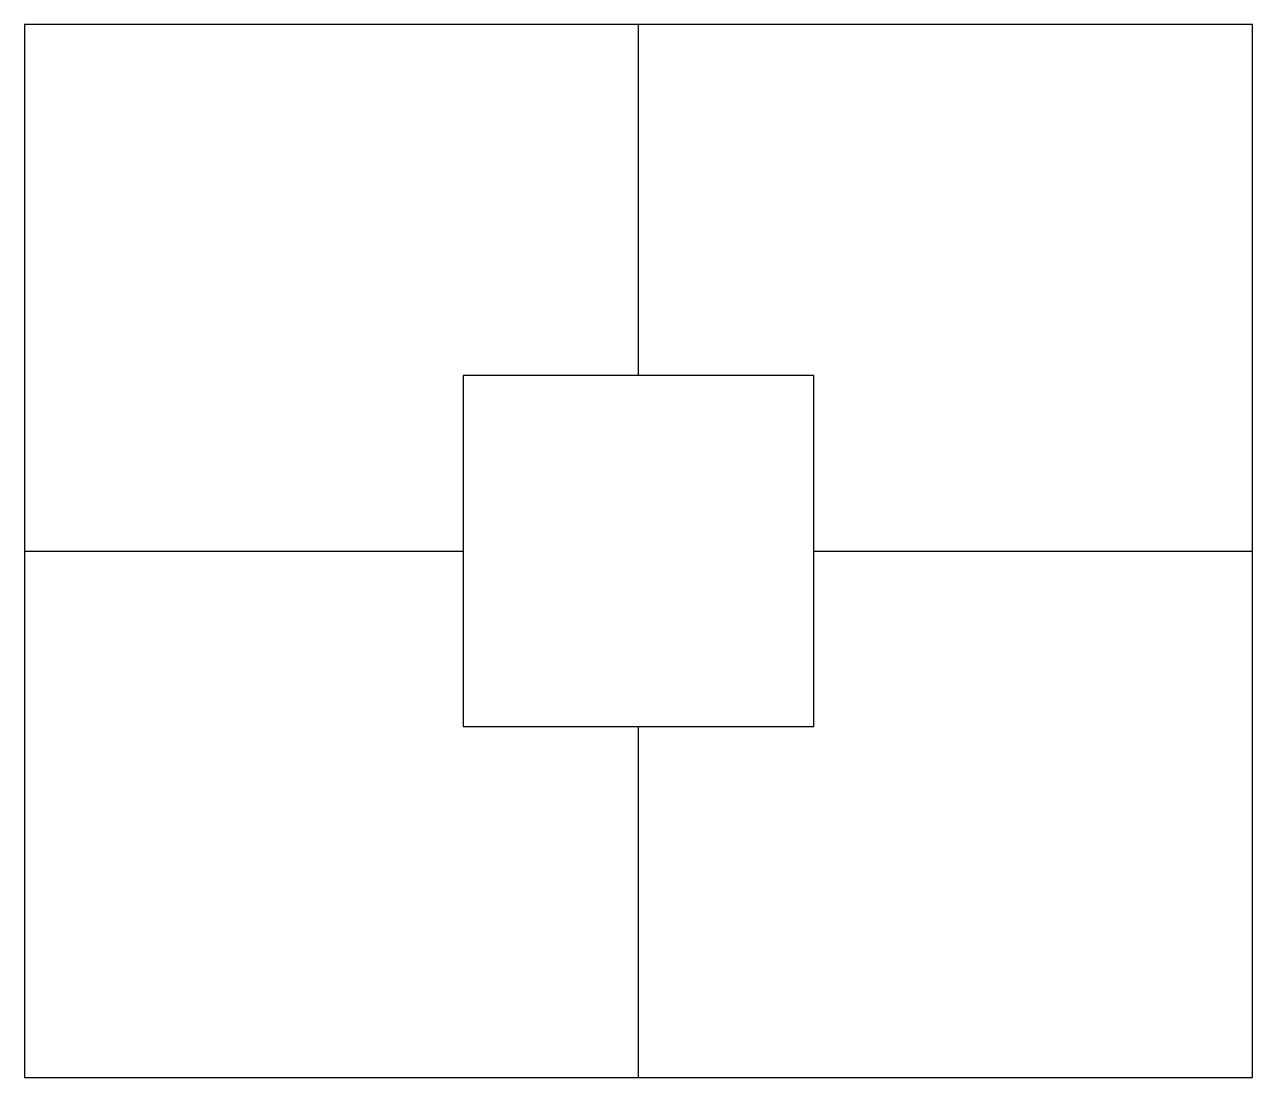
# Model space of a CAD drawing. Header units: metres. Extents: x 0 to 14000, y 0 to 12000.
import ezdxf

# ---------------------------------------------------------------- set-up
doc = ezdxf.new("R2010")
doc.units = ezdxf.units.M

msp = doc.modelspace()

# ---------------------------------------------------------------- linework, layer by layer
at = {"layer": 'WALL'}
for p, q in [((14000, 12000), (0, 12000)), ((0, 12000), (0, 0)), ((7000, 8000), (7000, 12000)), ((14000, 0), (14000, 12000)), ((9000, 8000), (5000, 8000)), ((5000, 8000), (5000, 4000)), ((9000, 4000), (9000, 8000)), ((0, 6000), (5000, 6000)), ((9000, 6000), (14000, 6000)), ((5000, 4000), (9000, 4000)), ((7000, 0), (7000, 4000)), ((0, 0), (14000, 0))]:
    msp.add_line(p, q, dxfattribs=at)

doc.saveas('drawing.dxf')
